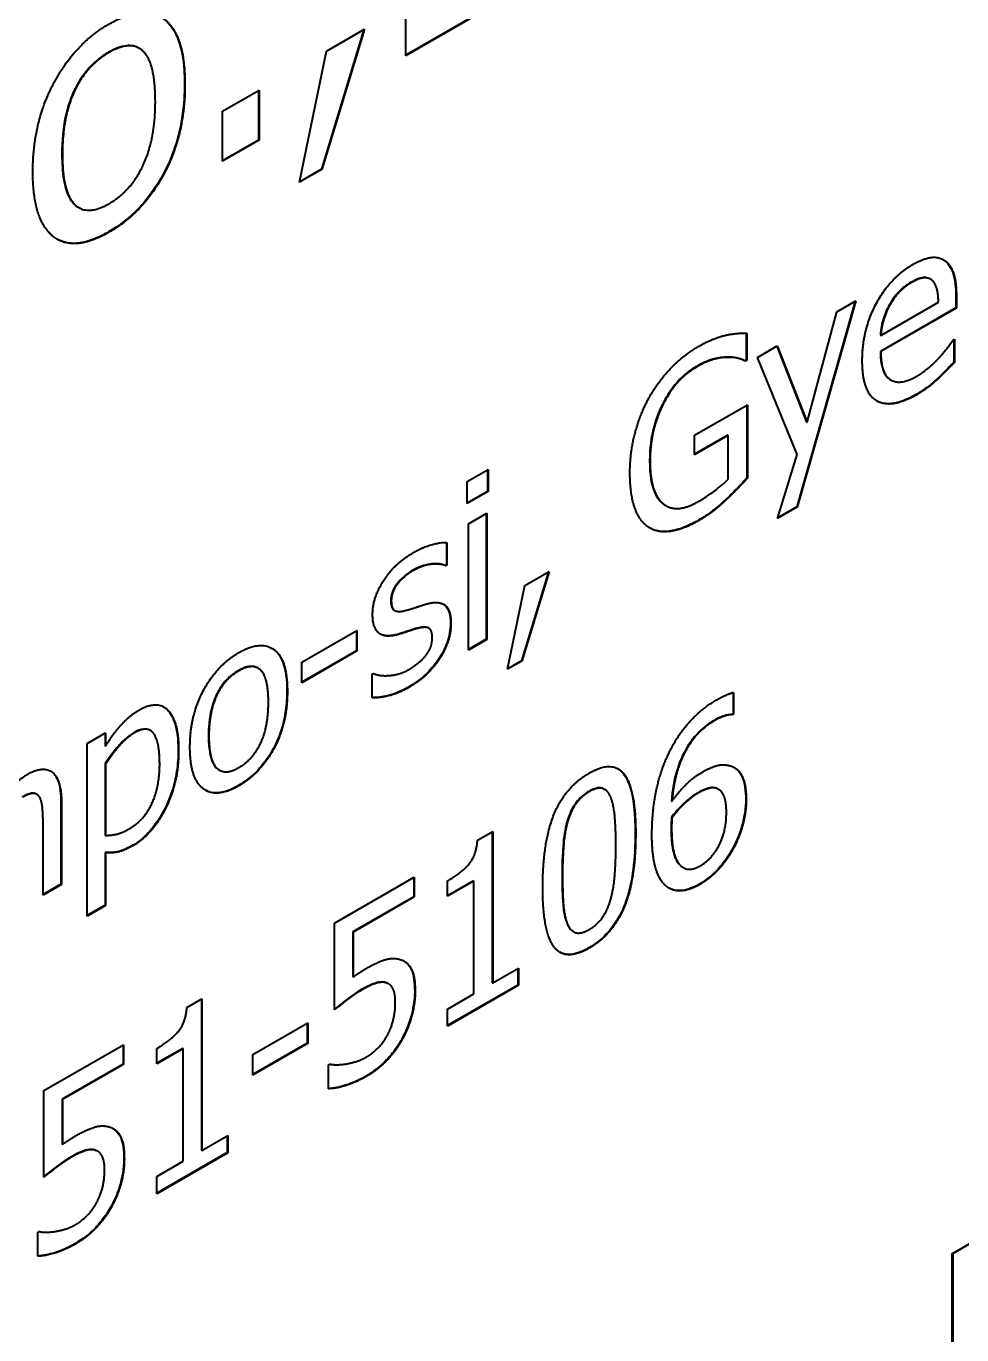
# Model space of a CAD drawing. Header units: inches. Extents: x 0 to 4752, y 0 to 3360.
# Drawn here: x 4304.67 to 4316.32, y 2302.89 to 2319.18 of the extents above; entities that cross this region are included whole.
import ezdxf

# ---------------------------------------------------------------- set-up
doc = ezdxf.new("R2010")
doc.units = ezdxf.units.IN
doc.header["$MEASUREMENT"] = 0
doc.layers.add('POWER SUPPLY CASE OUTLINE$0$가시적인 것(ISO)', color=3, linetype='Continuous', lineweight=40)
doc.layers.add('POWER SUPPLY CASE OUTLINE$0$가시적인 좁은 것(ISO)', color=3, linetype='Continuous', lineweight=35)

msp = doc.modelspace()

# ---------------------------------------------------------------- linework, layer by layer
at = {"layer": 'POWER SUPPLY CASE OUTLINE$0$가시적인 것(ISO)'}
for p, q in [((4309.403, 2318.813), (4309.403, 2322.083)), ((4311.036, 2319.76), (4309.403, 2318.82)), ((4311.042, 2319.757), (4309.403, 2318.813)), ((4308.879, 2319.137), (4308.35, 2317.4)), ((4308.887, 2319.142), (4308.355, 2317.396)), ((4308.413, 2318.868), (4308.887, 2319.142)), ((4306.078, 2318.907), (4306.083, 2318.904)), ((4308.078, 2317.237), (4308.413, 2318.868)), ((4307.12, 2318.124), (4307.574, 2318.385)), ((4307.568, 2318.382), (4307.568, 2317.763)), ((4307.574, 2318.385), (4307.574, 2317.76)), ((4307.12, 2317.499), (4307.12, 2318.124)), ((4307.568, 2317.763), (4307.12, 2317.505)), ((4307.574, 2317.76), (4307.12, 2317.499)), ((4307.568, 2317.763), (4307.574, 2317.76)), ((4308.355, 2317.396), (4308.078, 2317.237)), ((4308.35, 2317.4), (4308.08, 2317.244)), ((4308.35, 2317.4), (4308.355, 2317.396)), ((4305.326, 2316.923), (4305.331, 2316.92)), ((4315.929, 2316.034), (4315.934, 2316.03)), ((4316.251, 2315.818), (4316.251, 2315.674)), ((4316.257, 2315.815), (4316.257, 2315.67)), ((4314.998, 2315.758), (4314.269, 2313.196)), ((4315.005, 2315.762), (4314.275, 2313.193)), ((4314.398, 2314.249), (4314.768, 2315.625)), ((4314.768, 2315.625), (4315.005, 2315.762)), ((4316.251, 2315.674), (4315.311, 2315.132)), ((4315.316, 2315.331), (4316.034, 2315.744)), ((4316.257, 2315.67), (4315.316, 2315.129)), ((4315.422, 2315.712), (4315.428, 2315.709)), ((4316.251, 2315.674), (4316.257, 2315.67)), ((4313.641, 2315.36), (4313.641, 2315.027)), ((4313.647, 2315.36), (4313.647, 2315.024)), ((4315.311, 2315.334), (4315.316, 2315.331)), ((4313.781, 2315.057), (4314.027, 2315.199)), ((4314.023, 2315.197), (4314.392, 2314.252)), ((4314.027, 2315.199), (4314.398, 2314.249)), ((4316.219, 2315.275), (4316.232, 2315.283)), ((4316.226, 2315.28), (4316.226, 2314.998)), ((4316.232, 2315.283), (4316.232, 2314.995)), ((4313.392, 2315.06), (4313.398, 2315.057)), ((4313.641, 2315.027), (4313.621, 2315.015)), ((4313.621, 2315.015), (4313.626, 2315.012)), ((4313.647, 2315.024), (4313.626, 2315.012)), ((4313.641, 2315.027), (4313.647, 2315.024)), ((4314.273, 2313.846), (4313.781, 2315.057)), ((4315.311, 2315.132), (4315.316, 2315.129)), ((4316.226, 2314.998), (4316.232, 2314.995)), ((4316.205, 2303.902), (4335.156, 2314.815)), ((4335.162, 2314.811), (4316.211, 2303.899)), ((4315.437, 2314.778), (4315.443, 2314.774)), ((4312.997, 2314.088), (4313.654, 2314.467)), ((4313.649, 2314.464), (4313.649, 2313.556)), ((4313.654, 2314.467), (4313.654, 2313.553)), ((4314.392, 2314.252), (4314.398, 2314.249)), ((4313.411, 2314.089), (4312.997, 2313.851)), ((4312.997, 2313.844), (4312.997, 2314.088)), ((4313.417, 2314.086), (4312.997, 2313.844)), ((4313.411, 2314.089), (4313.417, 2314.086)), ((4313.417, 2313.545), (4313.417, 2314.086)), ((4314.03, 2313.052), (4314.273, 2313.846)), ((4310.166, 2313.511), (4310.426, 2313.661)), ((4310.166, 2313.237), (4310.166, 2313.511)), ((4310.42, 2313.658), (4310.42, 2313.389)), ((4310.426, 2313.661), (4310.426, 2313.386)), ((4313.649, 2313.556), (4313.654, 2313.553)), ((4310.42, 2313.389), (4310.166, 2313.243)), ((4310.426, 2313.386), (4310.166, 2313.237)), ((4310.42, 2313.389), (4310.426, 2313.386)), ((4312.603, 2313.237), (4312.608, 2313.234)), ((4312.637, 2313.213), (4312.643, 2313.21)), ((4314.275, 2313.193), (4314.03, 2313.052)), ((4314.269, 2313.196), (4314.032, 2313.059)), ((4314.269, 2313.196), (4314.275, 2313.193)), ((4310.181, 2312.984), (4310.41, 2313.116)), ((4310.404, 2313.112), (4310.404, 2311.548)), ((4310.41, 2313.116), (4310.41, 2311.545)), ((4310.181, 2311.413), (4310.181, 2312.984)), ((4309.908, 2312.754), (4309.908, 2312.474)), ((4309.914, 2312.754), (4309.914, 2312.471)), ((4309.908, 2312.474), (4309.896, 2312.467)), ((4309.896, 2312.467), (4309.902, 2312.464)), ((4309.914, 2312.471), (4309.902, 2312.464)), ((4309.908, 2312.474), (4309.914, 2312.471)), ((4311.179, 2312.388), (4310.841, 2311.279)), ((4311.187, 2312.393), (4310.847, 2311.276)), ((4310.883, 2312.218), (4311.187, 2312.393)), ((4310.669, 2311.174), (4310.883, 2312.218)), ((4309.258, 2311.91), (4309.263, 2311.906)), ((4308.106, 2311.262), (4308.791, 2311.656)), ((4308.786, 2311.653), (4308.786, 2311.405)), ((4308.791, 2311.656), (4308.791, 2311.402)), ((4309.279, 2311.604), (4309.284, 2311.601)), ((4309.683, 2311.69), (4309.688, 2311.686)), ((4308.786, 2311.405), (4308.106, 2311.014)), ((4308.791, 2311.402), (4308.106, 2311.007)), ((4308.786, 2311.405), (4308.791, 2311.402)), ((4310.404, 2311.548), (4310.181, 2311.42)), ((4310.41, 2311.545), (4310.181, 2311.413)), ((4310.404, 2311.548), (4310.41, 2311.545)), ((4308.106, 2311.007), (4308.106, 2311.262)), ((4310.847, 2311.276), (4310.669, 2311.174)), ((4310.841, 2311.279), (4310.671, 2311.181)), ((4310.841, 2311.279), (4310.847, 2311.276)), ((4307.558, 2311.191), (4307.563, 2311.188)), ((4308.982, 2311.115), (4308.994, 2311.122)), ((4308.982, 2310.818), (4308.982, 2311.115)), ((4313.477, 2310.884), (4313.477, 2310.619)), ((4313.483, 2310.885), (4313.483, 2310.616)), ((4313.477, 2310.619), (4313.467, 2310.613)), ((4313.467, 2310.613), (4313.472, 2310.61)), ((4313.483, 2310.616), (4313.472, 2310.61)), ((4313.477, 2310.619), (4313.483, 2310.616)), ((4306.215, 2310.416), (4306.221, 2310.413)), ((4305.435, 2310.251), (4305.664, 2310.383)), ((4305.435, 2308.102), (4305.435, 2310.251)), ((4305.658, 2310.38), (4305.658, 2310.222)), ((4305.664, 2310.383), (4305.664, 2310.218)), ((4305.658, 2310.222), (4305.664, 2310.218)), ((4305.658, 2310.001), (4305.664, 2309.998)), ((4305.658, 2310.001), (4305.658, 2309.109)), ((4305.664, 2309.998), (4305.664, 2309.106)), ((4307.076, 2309.921), (4307.082, 2309.918)), ((4304.803, 2309.62), (4304.809, 2309.617)), ((4311.872, 2309.682), (4311.878, 2309.679)), ((4313.264, 2309.694), (4313.27, 2309.691)), ((4313.289, 2309.683), (4313.294, 2309.68)), ((4305.108, 2309.518), (4305.108, 2308.499)), ((4305.114, 2309.515), (4305.114, 2308.496)), ((4312.71, 2309.534), (4312.716, 2309.531)), ((4312.71, 2309.333), (4312.716, 2309.329)), ((4304.885, 2308.364), (4304.885, 2309.259)), ((4305.658, 2309.109), (4305.664, 2309.106)), ((4310.295, 2309.046), (4310.483, 2309.155)), ((4310.477, 2309.151), (4310.477, 2307.272)), ((4310.483, 2309.155), (4310.483, 2307.269)), ((4305.658, 2308.895), (4305.664, 2308.892)), ((4305.658, 2308.895), (4305.658, 2308.237)), ((4305.664, 2308.892), (4305.664, 2308.234)), ((4312.851, 2308.709), (4312.856, 2308.706)), ((4305.108, 2308.499), (4304.885, 2308.37)), ((4305.114, 2308.496), (4304.885, 2308.364)), ((4305.108, 2308.499), (4305.114, 2308.496)), ((4308.514, 2308.014), (4309.507, 2308.586)), ((4309.502, 2308.583), (4309.502, 2308.343)), ((4309.507, 2308.586), (4309.507, 2308.34)), ((4310.244, 2308.54), (4309.921, 2308.354)), ((4309.921, 2308.348), (4309.921, 2308.539)), ((4310.25, 2308.537), (4309.921, 2308.348)), ((4310.244, 2308.54), (4310.25, 2308.537)), ((4310.25, 2307.134), (4310.25, 2308.537)), ((4309.502, 2308.343), (4308.742, 2307.906)), ((4309.507, 2308.34), (4308.747, 2307.902)), ((4309.502, 2308.343), (4309.507, 2308.34)), ((4305.658, 2308.237), (4305.435, 2308.109)), ((4305.664, 2308.234), (4305.435, 2308.102)), ((4305.658, 2308.237), (4305.664, 2308.234)), ((4308.514, 2306.935), (4308.514, 2308.014)), ((4308.742, 2307.906), (4308.747, 2307.902)), ((4308.742, 2307.906), (4308.742, 2307.348)), ((4308.747, 2307.902), (4308.747, 2307.344)), ((4311.485, 2307.91), (4311.49, 2307.907)), ((4308.742, 2307.348), (4308.747, 2307.344)), ((4310.483, 2307.269), (4310.804, 2307.454)), ((4310.798, 2307.45), (4310.798, 2307.243)), ((4310.804, 2307.454), (4310.804, 2307.24)), ((4309.163, 2307.27), (4309.168, 2307.266)), ((4309.181, 2307.261), (4309.187, 2307.258)), ((4310.798, 2307.243), (4309.921, 2306.738)), ((4310.804, 2307.24), (4309.921, 2306.731)), ((4310.477, 2307.272), (4310.483, 2307.269)), ((4310.798, 2307.243), (4310.804, 2307.24)), ((4306.675, 2306.962), (4306.862, 2307.07)), ((4306.857, 2307.066), (4306.857, 2305.187)), ((4306.862, 2307.07), (4306.862, 2305.184)), ((4309.921, 2306.945), (4310.25, 2307.134)), ((4309.921, 2306.731), (4309.921, 2306.945)), ((4307.495, 2306.377), (4308.18, 2306.772)), ((4308.174, 2306.768), (4308.174, 2306.52)), ((4308.18, 2306.772), (4308.18, 2306.517)), ((4304.894, 2305.929), (4305.887, 2306.501)), ((4305.887, 2306.501), (4305.887, 2306.255)), ((4308.174, 2306.52), (4307.495, 2306.129)), ((4308.18, 2306.517), (4307.495, 2306.123)), ((4308.174, 2306.52), (4308.18, 2306.517)), ((4305.881, 2306.498), (4305.881, 2306.258)), ((4306.624, 2306.455), (4306.301, 2306.269)), ((4306.301, 2306.263), (4306.301, 2306.454)), ((4306.629, 2306.452), (4306.301, 2306.263)), ((4306.624, 2306.455), (4306.629, 2306.452)), ((4306.629, 2305.049), (4306.629, 2306.452)), ((4307.495, 2306.123), (4307.495, 2306.377)), ((4305.881, 2306.258), (4305.121, 2305.821)), ((4305.887, 2306.255), (4305.127, 2305.818)), ((4305.881, 2306.258), (4305.887, 2306.255)), ((4308.439, 2306.25), (4308.457, 2306.26)), ((4308.439, 2305.953), (4308.439, 2306.25)), ((4304.894, 2304.851), (4304.894, 2305.929)), ((4305.121, 2305.821), (4305.121, 2305.263)), ((4305.121, 2305.821), (4305.127, 2305.818)), ((4305.127, 2305.818), (4305.127, 2305.26)), ((4306.862, 2305.184), (4307.184, 2305.369)), ((4307.178, 2305.365), (4307.178, 2305.158)), ((4307.184, 2305.369), (4307.184, 2305.155)), ((4305.121, 2305.263), (4305.127, 2305.26)), ((4305.542, 2305.185), (4305.548, 2305.182)), ((4305.561, 2305.176), (4305.567, 2305.173)), ((4307.178, 2305.158), (4306.301, 2304.653)), ((4307.184, 2305.155), (4306.301, 2304.646)), ((4306.301, 2304.86), (4306.629, 2305.049)), ((4306.857, 2305.187), (4306.862, 2305.184)), ((4307.178, 2305.158), (4307.184, 2305.155)), ((4306.301, 2304.646), (4306.301, 2304.86)), ((4304.819, 2304.165), (4304.837, 2304.175)), ((4304.819, 2303.868), (4304.819, 2304.165)), ((4316.205, 2300.435), (4316.205, 2303.902)), ((4316.205, 2303.902), (4316.211, 2303.899)), ((4316.211, 2303.899), (4316.211, 2300.432))]:
    msp.add_line(p, q, dxfattribs=at)
for points, degree in [([(4304.757, 2317.365), (4304.757, 2317.979), (4305.279, 2318.962), (4305.706, 2319.207)], 2), ([(4305.706, 2319.207), (4306.137, 2319.455), (4306.652, 2319.074), (4306.652, 2318.456)], 2), ([(4306.283, 2318.244), (4306.283, 2318.721), (4305.983, 2319.012), (4305.706, 2318.852)], 2), ([(4305.706, 2318.852), (4305.428, 2318.692), (4305.126, 2318.054), (4305.126, 2317.577)], 2), ([(4306.652, 2318.456), (4306.652, 2317.836), (4306.137, 2316.863), (4305.706, 2316.615)], 2), ([(4305.706, 2316.97), (4305.981, 2317.129), (4306.283, 2317.772), (4306.283, 2318.244)], 2), ([(4305.126, 2317.577), (4305.126, 2317.113), (4305.428, 2316.811), (4305.706, 2316.97)], 2), ([(4305.706, 2316.615), (4305.263, 2316.36), (4304.757, 2316.766), (4304.757, 2317.365)], 2), ([(4315.712, 2316.213), (4315.839, 2316.286), (4316.034, 2316.314), (4316.106, 2316.265)], 2), ([(4316.089, 2316.275), (4316.093, 2316.273), (4316.096, 2316.271), (4316.1, 2316.268)], 3), ([(4315.085, 2315.014), (4315.085, 2315.397), (4315.432, 2316.052), (4315.712, 2316.213)], 2), ([(4316.106, 2316.265), (4316.179, 2316.218), (4316.257, 2316.003), (4316.257, 2315.815)], 2), ([(4315.699, 2315.989), (4315.608, 2315.936), (4315.481, 2315.8), (4315.428, 2315.709)], 2), ([(4315.956, 2316.014), (4315.916, 2316.051), (4315.792, 2316.042), (4315.699, 2315.989)], 2), ([(4316.034, 2315.744), (4316.031, 2315.849), (4315.993, 2315.983), (4315.956, 2316.014)], 2), ([(4315.428, 2315.709), (4315.377, 2315.616), (4315.324, 2315.435), (4315.316, 2315.331)], 2), ([(4313.054, 2315.198), (4313.147, 2315.252), (4313.314, 2315.317), (4313.39, 2315.334)], 2), ([(4313.39, 2315.334), (4313.452, 2315.349), (4313.602, 2315.361), (4313.647, 2315.36)], 2), ([(4312.429, 2314.552), (4312.539, 2314.753), (4312.862, 2315.088), (4313.054, 2315.198)], 2), ([(4316.044, 2315.054), (4316.106, 2315.124), (4316.191, 2315.232), (4316.219, 2315.275)], 2), ([(4313.398, 2315.057), (4313.324, 2315.057), (4313.135, 2315.004), (4313.027, 2314.941)], 2), ([(4313.626, 2315.012), (4313.581, 2315.032), (4313.486, 2315.06), (4313.398, 2315.057)], 2), ([(4315.768, 2314.595), (4315.443, 2314.408), (4315.085, 2314.624), (4315.085, 2315.014)], 2), ([(4315.316, 2315.129), (4315.316, 2314.856), (4315.554, 2314.703), (4315.765, 2314.824)], 2), ([(4315.765, 2314.824), (4315.84, 2314.867), (4315.985, 2314.99), (4316.044, 2315.054)], 2), ([(4316.232, 2314.995), (4316.192, 2314.953), (4316.072, 2314.83), (4316.025, 2314.787)], 2), ([(4313.027, 2314.941), (4312.765, 2314.791), (4312.443, 2314.151), (4312.443, 2313.773)], 2), ([(4316.025, 2314.787), (4315.959, 2314.727), (4315.85, 2314.643), (4315.768, 2314.595)], 2), ([(4312.192, 2313.62), (4312.192, 2313.872), (4312.315, 2314.344), (4312.429, 2314.552)], 2), ([(4312.443, 2313.773), (4312.443, 2313.562), (4312.528, 2313.296), (4312.608, 2313.234)], 2), ([(4312.428, 2312.94), (4312.314, 2313.013), (4312.192, 2313.353), (4312.192, 2313.62)], 2), ([(4313.044, 2313.262), (4313.145, 2313.321), (4313.348, 2313.471), (4313.417, 2313.545)], 2), ([(4313.654, 2313.553), (4313.609, 2313.503), (4313.453, 2313.34), (4313.387, 2313.28)], 2), ([(4312.603, 2313.237), (4312.614, 2313.228), (4312.625, 2313.22), (4312.637, 2313.213)], 3), ([(4312.608, 2313.234), (4312.686, 2313.17), (4312.906, 2313.183), (4313.044, 2313.262)], 2), ([(4313.387, 2313.28), (4313.298, 2313.198), (4313.154, 2313.085), (4313.053, 2313.027)], 2), ([(4313.053, 2313.027), (4312.861, 2312.916), (4312.542, 2312.868), (4312.428, 2312.94)], 2), ([(4309.494, 2312.626), (4309.607, 2312.691), (4309.836, 2312.758), (4309.914, 2312.754)], 2), ([(4308.988, 2311.854), (4308.988, 2312.068), (4309.265, 2312.494), (4309.494, 2312.626)], 2), ([(4309.49, 2312.401), (4309.377, 2312.336), (4309.221, 2312.136), (4309.221, 2312.026)], 2), ([(4309.902, 2312.464), (4309.814, 2312.494), (4309.6, 2312.464), (4309.49, 2312.401)], 2), ([(4309.221, 2312.026), (4309.221, 2311.926), (4309.314, 2311.882), (4309.416, 2311.911)], 2), ([(4309.416, 2311.911), (4309.466, 2311.925), (4309.592, 2311.967), (4309.661, 2311.988)], 2), ([(4309.661, 2311.988), (4309.811, 2312.03), (4309.964, 2311.916), (4309.964, 2311.741)], 2), ([(4309.284, 2311.601), (4309.129, 2311.564), (4308.988, 2311.7), (4308.988, 2311.854)], 2), ([(4309.964, 2311.741), (4309.964, 2311.639), (4309.895, 2311.42), (4309.827, 2311.315)], 2), ([(4309.529, 2311.678), (4309.485, 2311.664), (4309.345, 2311.617), (4309.284, 2311.601)], 2), ([(4309.73, 2311.571), (4309.73, 2311.664), (4309.642, 2311.71), (4309.529, 2311.678)], 2), ([(4309.65, 2311.345), (4309.692, 2311.402), (4309.73, 2311.497), (4309.73, 2311.571)], 2), ([(4307.322, 2311.382), (4307.597, 2311.54), (4307.927, 2311.296), (4307.927, 2310.901)], 2), ([(4306.714, 2310.202), (4306.714, 2310.596), (4307.049, 2311.224), (4307.322, 2311.382)], 2), ([(4309.827, 2311.315), (4309.755, 2311.204), (4309.572, 2311.025), (4309.433, 2310.945)], 2), ([(4309.441, 2311.172), (4309.496, 2311.204), (4309.62, 2311.304), (4309.65, 2311.345)], 2), ([(4307.322, 2311.154), (4307.144, 2311.052), (4306.95, 2310.644), (4306.95, 2310.338)], 2), ([(4307.691, 2310.765), (4307.691, 2311.07), (4307.499, 2311.256), (4307.322, 2311.154)], 2), ([(4308.994, 2311.122), (4309.023, 2311.111), (4309.102, 2311.093), (4309.168, 2311.095)], 2), ([(4309.168, 2311.095), (4309.226, 2311.096), (4309.367, 2311.129), (4309.441, 2311.172)], 2), ([(4307.927, 2310.901), (4307.927, 2310.504), (4307.597, 2309.882), (4307.322, 2309.723)], 2), ([(4309.433, 2310.945), (4309.296, 2310.867), (4309.06, 2310.815), (4308.982, 2310.818)], 2), ([(4307.322, 2309.95), (4307.498, 2310.051), (4307.691, 2310.463), (4307.691, 2310.765)], 2), ([(4312.664, 2310.105), (4312.762, 2310.321), (4313.073, 2310.679), (4313.277, 2310.796)], 2), ([(4313.277, 2310.796), (4313.338, 2310.831), (4313.443, 2310.878), (4313.483, 2310.885)], 2), ([(4305.664, 2310.218), (4305.749, 2310.357), (4305.957, 2310.596), (4306.079, 2310.666)], 2), ([(4306.079, 2310.666), (4306.312, 2310.8), (4306.573, 2310.523), (4306.573, 2310.164)], 2), ([(4313.472, 2310.61), (4313.439, 2310.611), (4313.315, 2310.575), (4313.245, 2310.535)], 2), ([(4306.337, 2309.997), (4306.337, 2310.267), (4306.189, 2310.478), (4306.023, 2310.383)], 2), ([(4313.245, 2310.535), (4313.019, 2310.405), (4312.742, 2309.892), (4312.716, 2309.531)], 2), ([(4306.023, 2310.383), (4305.927, 2310.327), (4305.745, 2310.122), (4305.664, 2309.998)], 2), ([(4306.95, 2310.338), (4306.95, 2310.042), (4307.144, 2309.848), (4307.322, 2309.95)], 2), ([(4306.573, 2310.164), (4306.573, 2309.77), (4306.249, 2309.119), (4306.001, 2308.976)], 2), ([(4307.322, 2309.723), (4307.038, 2309.56), (4306.714, 2309.819), (4306.714, 2310.202)], 2), ([(4312.466, 2309.116), (4312.466, 2309.389), (4312.563, 2309.884), (4312.664, 2310.105)], 2), ([(4304.688, 2309.865), (4304.888, 2309.98), (4305.114, 2309.805), (4305.114, 2309.515)], 2), ([(4305.963, 2309.192), (4306.141, 2309.294), (4306.337, 2309.709), (4306.337, 2309.997)], 2), ([(4311.686, 2309.883), (4311.984, 2310.054), (4312.264, 2309.673), (4312.264, 2309.127)], 2), ([(4313.093, 2309.894), (4313.198, 2309.955), (4313.357, 2309.997), (4313.443, 2309.972)], 2), ([(4313.443, 2309.972), (4313.543, 2309.943), (4313.64, 2309.731), (4313.64, 2309.551)], 2), ([(4304.276, 2309.409), (4304.379, 2309.575), (4304.577, 2309.801), (4304.688, 2309.865)], 2), ([(4311.106, 2308.459), (4311.106, 2309.025), (4311.389, 2309.712), (4311.686, 2309.883)], 2), ([(4312.716, 2309.531), (4312.802, 2309.651), (4312.984, 2309.832), (4313.093, 2309.894)], 2), ([(4304.841, 2309.585), (4304.813, 2309.628), (4304.713, 2309.629), (4304.628, 2309.58)], 2), ([(4311.686, 2309.65), (4311.585, 2309.592), (4311.454, 2309.407), (4311.416, 2309.275)], 2), ([(4311.951, 2309.586), (4311.915, 2309.672), (4311.787, 2309.709), (4311.686, 2309.65)], 2), ([(4313.038, 2309.631), (4312.953, 2309.582), (4312.793, 2309.43), (4312.716, 2309.329)], 2), ([(4313.27, 2309.691), (4313.222, 2309.707), (4313.101, 2309.667), (4313.038, 2309.631)], 2), ([(4313.289, 2309.683), (4313.281, 2309.687), (4313.273, 2309.691), (4313.264, 2309.694)], 3), ([(4313.393, 2309.397), (4313.393, 2309.526), (4313.335, 2309.667), (4313.27, 2309.691)], 2), ([(4304.885, 2309.259), (4304.885, 2309.368), (4304.867, 2309.544), (4304.841, 2309.585)], 2), ([(4312.017, 2308.985), (4312.017, 2309.2), (4311.988, 2309.501), (4311.951, 2309.586)], 2), ([(4313.64, 2309.551), (4313.64, 2309.39), (4313.547, 2309.064), (4313.47, 2308.927)], 2), ([(4311.416, 2309.275), (4311.379, 2309.147), (4311.353, 2308.806), (4311.353, 2308.601)], 2), ([(4312.716, 2309.329), (4312.714, 2309.298), (4312.711, 2309.239), (4312.711, 2309.195)], 2), ([(4313.066, 2308.727), (4313.213, 2308.812), (4313.393, 2309.157), (4313.393, 2309.397)], 2), ([(4305.664, 2309.106), (4305.753, 2309.108), (4305.881, 2309.144), (4305.963, 2309.192)], 2), ([(4312.264, 2309.127), (4312.264, 2308.564), (4311.981, 2307.873), (4311.686, 2307.703)], 2), ([(4312.666, 2308.458), (4312.572, 2308.517), (4312.466, 2308.838), (4312.466, 2309.116)], 2), ([(4312.711, 2309.195), (4312.711, 2308.977), (4312.784, 2308.753), (4312.84, 2308.716)], 2), ([(4306.001, 2308.976), (4305.9, 2308.918), (4305.745, 2308.883), (4305.664, 2308.892)], 2), ([(4309.921, 2308.539), (4310.107, 2308.647), (4310.283, 2308.87), (4310.295, 2309.046)], 2), ([(4311.953, 2308.31), (4311.988, 2308.434), (4312.017, 2308.77), (4312.017, 2308.985)], 2), ([(4313.47, 2308.927), (4313.389, 2308.784), (4313.186, 2308.568), (4313.065, 2308.497)], 2), ([(4312.835, 2308.719), (4312.84, 2308.715), (4312.845, 2308.712), (4312.851, 2308.709)], 3), ([(4312.84, 2308.716), (4312.892, 2308.679), (4313.003, 2308.691), (4313.066, 2308.727)], 2), ([(4311.686, 2307.703), (4311.386, 2307.531), (4311.106, 2307.907), (4311.106, 2308.459)], 2), ([(4311.353, 2308.601), (4311.353, 2308.38), (4311.376, 2308.098), (4311.414, 2308.005)], 2), ([(4313.065, 2308.497), (4312.943, 2308.427), (4312.742, 2308.407), (4312.666, 2308.458)], 2), ([(4311.686, 2307.936), (4311.785, 2307.993), (4311.916, 2308.179), (4311.953, 2308.31)], 2), ([(4311.414, 2308.005), (4311.45, 2307.917), (4311.58, 2307.875), (4311.686, 2307.936)], 2), ([(4308.912, 2307.451), (4309.051, 2307.531), (4309.243, 2307.589), (4309.331, 2307.562)], 2), ([(4309.331, 2307.562), (4309.421, 2307.535), (4309.518, 2307.354), (4309.518, 2307.164)], 2), ([(4308.747, 2307.344), (4308.791, 2307.377), (4308.877, 2307.431), (4308.912, 2307.451)], 2), ([(4308.872, 2307.192), (4308.772, 2307.135), (4308.574, 2306.985), (4308.514, 2306.935)], 2), ([(4309.168, 2307.266), (4309.117, 2307.289), (4308.965, 2307.246), (4308.872, 2307.192)], 2), ([(4309.181, 2307.261), (4309.176, 2307.264), (4309.169, 2307.267), (4309.163, 2307.27)], 3), ([(4309.271, 2307.024), (4309.271, 2307.136), (4309.218, 2307.248), (4309.168, 2307.266)], 2), ([(4309.518, 2307.164), (4309.518, 2307.013), (4309.434, 2306.707), (4309.358, 2306.568)], 2), ([(4309.179, 2306.629), (4309.224, 2306.718), (4309.271, 2306.912), (4309.271, 2307.024)], 2), ([(4306.301, 2306.454), (4306.487, 2306.562), (4306.663, 2306.785), (4306.675, 2306.962)], 2), ([(4309.358, 2306.568), (4309.281, 2306.429), (4309.054, 2306.188), (4308.913, 2306.107)], 2), ([(4308.918, 2306.352), (4308.991, 2306.394), (4309.129, 2306.535), (4309.179, 2306.629)], 2), ([(4308.652, 2306.26), (4308.724, 2306.273), (4308.843, 2306.309), (4308.918, 2306.352)], 2), ([(4308.457, 2306.26), (4308.485, 2306.252), (4308.589, 2306.251), (4308.652, 2306.26)], 2), ([(4308.913, 2306.107), (4308.784, 2306.033), (4308.532, 2305.953), (4308.439, 2305.953)], 2), ([(4305.127, 2305.26), (4305.171, 2305.292), (4305.256, 2305.346), (4305.291, 2305.366)], 2), ([(4305.291, 2305.366), (4305.431, 2305.446), (4305.623, 2305.504), (4305.711, 2305.477)], 2), ([(4305.711, 2305.477), (4305.8, 2305.451), (4305.897, 2305.269), (4305.897, 2305.079)], 2), ([(4305.252, 2305.108), (4305.152, 2305.05), (4304.954, 2304.9), (4304.894, 2304.851)], 2), ([(4305.548, 2305.182), (4305.497, 2305.205), (4305.344, 2305.161), (4305.252, 2305.108)], 2), ([(4305.561, 2305.176), (4305.555, 2305.179), (4305.549, 2305.182), (4305.542, 2305.185)], 3), ([(4305.651, 2304.939), (4305.651, 2305.051), (4305.598, 2305.163), (4305.548, 2305.182)], 2), ([(4305.897, 2305.079), (4305.897, 2304.928), (4305.814, 2304.622), (4305.737, 2304.483)], 2), ([(4305.558, 2304.545), (4305.604, 2304.634), (4305.651, 2304.827), (4305.651, 2304.939)], 2), ([(4305.297, 2304.267), (4305.371, 2304.309), (4305.508, 2304.45), (4305.558, 2304.545)], 2), ([(4305.737, 2304.483), (4305.661, 2304.344), (4305.434, 2304.103), (4305.293, 2304.022)], 2), ([(4305.032, 2304.175), (4305.104, 2304.188), (4305.222, 2304.224), (4305.297, 2304.267)], 2), ([(4304.837, 2304.175), (4304.865, 2304.167), (4304.969, 2304.166), (4305.032, 2304.175)], 2), ([(4305.293, 2304.022), (4305.164, 2303.948), (4304.911, 2303.869), (4304.819, 2303.868)], 2)]:
    msp.add_open_spline(points, degree=degree, dxfattribs=at)
for points, knots in [([(4306.35, 2319.293), (4306.355, 2319.29), (4306.36, 2319.287), (4306.433, 2319.241), (4306.505, 2319.167), (4306.624, 2318.874), (4306.647, 2318.67), (4306.647, 2318.46)], [-0.1832824, -0.1832824, -0.1832824, -0.1832824, -0.1775353, -0.1775353, -0.0964991, -0.0964991, 0, 0, 0, 0]), ([(4306.078, 2318.907), (4306.078, 2318.907), (4306.077, 2318.907), (4306.033, 2318.933), (4305.981, 2318.943), (4305.852, 2318.929), (4305.776, 2318.899), (4305.7, 2318.855)], [-0.07395554, -0.07395554, -0.07395554, -0.07395554, -0.0738939, -0.0738939, -0.04039998, -0.04039998, 0, 0, 0, 0]), ([(4305.7, 2318.855), (4305.654, 2318.828), (4305.607, 2318.797), (4305.52, 2318.724), (4305.479, 2318.685), (4305.383, 2318.573), (4305.334, 2318.499), (4305.252, 2318.341), (4305.21, 2318.24), (4305.133, 2317.926), (4305.12, 2317.742), (4305.12, 2317.58)], [-0.2685317, -0.2685317, -0.2685317, -0.2685317, -0.2266379, -0.2266379, -0.1879529, -0.1879529, -0.1298204, -0.1298204, -0.0742196, -0.0742196, 0, 0, 0, 0]), ([(4306.647, 2318.46), (4306.647, 2318.339), (4306.639, 2318.212), (4306.605, 2317.969), (4306.581, 2317.852), (4306.509, 2317.613), (4306.449, 2317.453), (4306.268, 2317.142), (4306.179, 2317.022), (4305.958, 2316.79), (4305.83, 2316.693), (4305.7, 2316.618)], [-0.36626, -0.36626, -0.36626, -0.36626, -0.2797829, -0.2797829, -0.2035685, -0.2035685, -0.126802, -0.126802, -0.0686913, -0.0686913, 0, 0, 0, 0]), ([(4305.12, 2317.58), (4305.12, 2317.473), (4305.126, 2317.367), (4305.156, 2317.191), (4305.177, 2317.115), (4305.248, 2316.978), (4305.292, 2316.943), (4305.326, 2316.923)], [-0.14399968, -0.14399968, -0.14399968, -0.14399968, -0.11907809, -0.11907809, -0.09835858, -0.09835858, -0.07344065, -0.07344065, -0.07344065, -0.07344065]), ([(4305.7, 2316.618), (4305.63, 2316.578), (4305.559, 2316.544), (4305.426, 2316.497), (4305.363, 2316.482), (4305.212, 2316.471), (4305.131, 2316.489), (4305.06, 2316.529)], [-0.3884246, -0.3884246, -0.3884246, -0.3884246, -0.3285065, -0.3285065, -0.2729922, -0.2729922, -0.1878562, -0.1878562, -0.1878562, -0.1878562]), ([(4316.1, 2316.268), (4316.125, 2316.252), (4316.146, 2316.231), (4316.189, 2316.172), (4316.204, 2316.136), (4316.242, 2316.031), (4316.251, 2315.923), (4316.251, 2315.818)], [-0.07136618, -0.07136618, -0.07136618, -0.07136618, -0.06137958, -0.06137958, -0.04815718, -0.04815718, 0, 0, 0, 0]), ([(4315.694, 2315.992), (4315.666, 2315.976), (4315.637, 2315.957), (4315.585, 2315.917), (4315.561, 2315.896), (4315.515, 2315.846), (4315.471, 2315.796), (4315.422, 2315.712)], [-0.1085706, -0.1085706, -0.1085706, -0.1085706, -0.0699938, -0.0699938, -0.0362796, -0.0362796, 0, 0, 0, 0]), ([(4315.929, 2316.034), (4315.921, 2316.038), (4315.912, 2316.042), (4315.881, 2316.051), (4315.859, 2316.051), (4315.797, 2316.045), (4315.744, 2316.021), (4315.694, 2315.992)], [-0.03884776, -0.03884776, -0.03884776, -0.03884776, -0.03533026, -0.03533026, -0.02665885, -0.02665885, 0, 0, 0, 0]), ([(4315.422, 2315.712), (4315.389, 2315.652), (4315.363, 2315.591), (4315.331, 2315.482), (4315.317, 2315.418), (4315.311, 2315.334)], [-0.08562905, -0.08562905, -0.08562905, -0.08562905, -0.03697188, -0.03697188, 0, 0, 0, 0]), ([(4313.392, 2315.06), (4313.328, 2315.06), (4313.262, 2315.045), (4313.158, 2315.015), (4313.089, 2314.984), (4313.021, 2314.945)], [-0.05733148, -0.05733148, -0.05733148, -0.05733148, -0.03632461, -0.03632461, 0, 0, 0, 0]), ([(4313.621, 2315.015), (4313.591, 2315.028), (4313.56, 2315.04), (4313.491, 2315.06), (4313.441, 2315.062), (4313.392, 2315.06)], [-0.05329076, -0.05329076, -0.05329076, -0.05329076, -0.02854251, -0.02854251, 0, 0, 0, 0]), ([(4315.311, 2315.132), (4315.311, 2315.081), (4315.314, 2315.031), (4315.329, 2314.944), (4315.339, 2314.906), (4315.379, 2314.822), (4315.409, 2314.794), (4315.437, 2314.778)], [-0.11187212, -0.11187212, -0.11187212, -0.11187212, -0.09678136, -0.09678136, -0.08345944, -0.08345944, -0.06264781, -0.06264781, -0.06264781, -0.06264781]), ([(4316.226, 2314.998), (4316.187, 2314.957), (4316.143, 2314.912), (4316.092, 2314.859), (4316.055, 2314.822), (4316.019, 2314.791)], [-0.02928255, -0.02928255, -0.02928255, -0.02928255, -0.0195572, -0.0195572, 0, 0, 0, 0]), ([(4313.021, 2314.945), (4312.982, 2314.922), (4312.942, 2314.896), (4312.867, 2314.836), (4312.832, 2314.803), (4312.735, 2314.698), (4312.679, 2314.621), (4312.586, 2314.456), (4312.535, 2314.348), (4312.453, 2314.06), (4312.437, 2313.912), (4312.437, 2313.776)], [-0.2441297, -0.2441297, -0.2441297, -0.2441297, -0.2102118, -0.2102118, -0.1781248, -0.1781248, -0.1186624, -0.1186624, -0.0626206, -0.0626206, 0, 0, 0, 0]), ([(4316.019, 2314.791), (4315.98, 2314.754), (4315.94, 2314.72), (4315.856, 2314.655), (4315.806, 2314.624), (4315.763, 2314.599)], [-0.04471801, -0.04471801, -0.04471801, -0.04471801, -0.02298794, -0.02298794, 0, 0, 0, 0]), ([(4315.763, 2314.599), (4315.703, 2314.564), (4315.642, 2314.535), (4315.53, 2314.495), (4315.479, 2314.483), (4315.354, 2314.476), (4315.302, 2314.494), (4315.266, 2314.515)], [-0.16174769, -0.16174769, -0.16174769, -0.16174769, -0.14344515, -0.14344515, -0.12699902, -0.12699902, -0.10177593, -0.10177593, -0.10177593, -0.10177593]), ([(4312.437, 2313.776), (4312.437, 2313.583), (4312.464, 2313.469), (4312.519, 2313.329), (4312.554, 2313.274), (4312.603, 2313.237)], [-0.08410972, -0.08410972, -0.08410972, -0.08410972, -0.03932956, -0.03932956, 0, 0, 0, 0]), ([(4313.649, 2313.556), (4313.602, 2313.505), (4313.537, 2313.437), (4313.479, 2313.376), (4313.43, 2313.327), (4313.382, 2313.284)], [-0.03337016, -0.03337016, -0.03337016, -0.03337016, -0.02664967, -0.02664967, 0, 0, 0, 0]), ([(4313.382, 2313.284), (4313.329, 2313.235), (4313.275, 2313.188), (4313.165, 2313.101), (4313.103, 2313.062), (4313.047, 2313.03)], [-0.05902313, -0.05902313, -0.05902313, -0.05902313, -0.02974188, -0.02974188, 0, 0, 0, 0]), ([(4313.047, 2313.03), (4312.978, 2312.99), (4312.909, 2312.957), (4312.777, 2312.91), (4312.714, 2312.895), (4312.573, 2312.885), (4312.499, 2312.899), (4312.436, 2312.935)], [-0.1217861, -0.1217861, -0.1217861, -0.1217861, -0.0851199, -0.0851199, -0.0509926, -0.0509926, -0.0034065, -0.0034065, -0.0034065, -0.0034065]), ([(4309.484, 2312.404), (4309.453, 2312.387), (4309.422, 2312.365), (4309.364, 2312.318), (4309.338, 2312.292), (4309.283, 2312.229), (4309.267, 2312.203), (4309.246, 2312.166), (4309.236, 2312.141), (4309.219, 2312.085), (4309.216, 2312.056), (4309.216, 2312.029)], [-0.03809161, -0.03809161, -0.03809161, -0.03809161, -0.03300874, -0.03300874, -0.02841118, -0.02841118, -0.02292935, -0.02292935, -0.0124796, -0.0124796, 0, 0, 0, 0]), ([(4309.896, 2312.467), (4309.822, 2312.493), (4309.752, 2312.49), (4309.631, 2312.473), (4309.559, 2312.447), (4309.484, 2312.404)], [-0.06842509, -0.06842509, -0.06842509, -0.06842509, -0.03965883, -0.03965883, 0, 0, 0, 0]), ([(4309.216, 2312.029), (4309.216, 2312.008), (4309.217, 2311.986), (4309.226, 2311.95), (4309.232, 2311.935), (4309.246, 2311.919), (4309.251, 2311.914), (4309.258, 2311.91)], [-0.08964712, -0.08964712, -0.08964712, -0.08964712, -0.06640988, -0.06640988, -0.04463576, -0.04463576, -0.03550573, -0.03550573, -0.03550573, -0.03550573]), ([(4309.87, 2311.984), (4309.87, 2311.984), (4309.87, 2311.984), (4309.891, 2311.971), (4309.915, 2311.949), (4309.951, 2311.863), (4309.958, 2311.805), (4309.958, 2311.744)], [-0.05350551, -0.05350551, -0.05350551, -0.05350551, -0.05306638, -0.05306638, -0.02777285, -0.02777285, 0, 0, 0, 0]), ([(4309.958, 2311.744), (4309.958, 2311.707), (4309.954, 2311.668), (4309.939, 2311.582), (4309.927, 2311.541), (4309.892, 2311.441), (4309.86, 2311.378), (4309.821, 2311.318)], [-0.05351654, -0.05351654, -0.05351654, -0.05351654, -0.0409973, -0.0409973, -0.02689996, -0.02689996, 0, 0, 0, 0]), ([(4309.279, 2311.604), (4309.24, 2311.595), (4309.201, 2311.59), (4309.135, 2311.593), (4309.108, 2311.6), (4309.083, 2311.613)], [-0.08866957, -0.08866957, -0.08866957, -0.08866957, -0.06798356, -0.06798356, -0.05093879, -0.05093879, -0.05093879, -0.05093879]), ([(4309.524, 2311.681), (4309.477, 2311.667), (4309.421, 2311.648), (4309.366, 2311.629), (4309.322, 2311.616), (4309.279, 2311.604)], [-0.03004787, -0.03004787, -0.03004787, -0.03004787, -0.02357112, -0.02357112, 0, 0, 0, 0]), ([(4309.683, 2311.69), (4309.676, 2311.694), (4309.667, 2311.697), (4309.622, 2311.704), (4309.575, 2311.696), (4309.524, 2311.681)], [-0.0370105, -0.0370105, -0.0370105, -0.0370105, -0.02809906, -0.02809906, 0, 0, 0, 0]), ([(4307.733, 2311.437), (4307.736, 2311.436), (4307.739, 2311.434), (4307.785, 2311.404), (4307.831, 2311.357), (4307.907, 2311.17), (4307.922, 2311.039), (4307.922, 2310.904)], [-0.116905, -0.116905, -0.116905, -0.116905, -0.1136226, -0.1136226, -0.0617594, -0.0617594, 0, 0, 0, 0]), ([(4309.821, 2311.318), (4309.754, 2311.214), (4309.69, 2311.149), (4309.59, 2311.051), (4309.508, 2310.995), (4309.427, 2310.948)], [-0.06336077, -0.06336077, -0.06336077, -0.06336077, -0.04312074, -0.04312074, 0, 0, 0, 0]), ([(4307.316, 2311.157), (4307.286, 2311.14), (4307.256, 2311.12), (4307.2, 2311.074), (4307.175, 2311.049), (4307.113, 2310.977), (4307.082, 2310.93), (4307.029, 2310.828), (4307.002, 2310.764), (4306.953, 2310.563), (4306.945, 2310.445), (4306.945, 2310.342)], [-0.1718603, -0.1718603, -0.1718603, -0.1718603, -0.1450483, -0.1450483, -0.1202898, -0.1202898, -0.083085, -0.083085, -0.0475005, -0.0475005, 0, 0, 0, 0]), ([(4307.558, 2311.191), (4307.558, 2311.191), (4307.558, 2311.191), (4307.529, 2311.207), (4307.496, 2311.214), (4307.413, 2311.205), (4307.365, 2311.186), (4307.316, 2311.157)], [-0.04733155, -0.04733155, -0.04733155, -0.04733155, -0.04729209, -0.04729209, -0.02585599, -0.02585599, 0, 0, 0, 0]), ([(4307.922, 2310.904), (4307.922, 2310.827), (4307.917, 2310.746), (4307.895, 2310.59), (4307.88, 2310.515), (4307.833, 2310.363), (4307.795, 2310.26), (4307.68, 2310.061), (4307.622, 2309.984), (4307.481, 2309.836), (4307.399, 2309.774), (4307.316, 2309.726)], [-0.2344064, -0.2344064, -0.2344064, -0.2344064, -0.1790611, -0.1790611, -0.1302839, -0.1302839, -0.0811533, -0.0811533, -0.0439624, -0.0439624, 0, 0, 0, 0]), ([(4309.427, 2310.948), (4309.294, 2310.872), (4309.206, 2310.852), (4309.11, 2310.831), (4309.041, 2310.82), (4308.982, 2310.821)], [-0.05487967, -0.05487967, -0.05487967, -0.05487967, -0.03610513, -0.03610513, -0.00112488, -0.00112488, -0.00112488, -0.00112488]), ([(4306.387, 2310.706), (4306.39, 2310.704), (4306.394, 2310.702), (4306.439, 2310.671), (4306.48, 2310.622), (4306.553, 2310.44), (4306.568, 2310.305), (4306.568, 2310.167)], [-0.1140246, -0.1140246, -0.1140246, -0.1140246, -0.1101388, -0.1101388, -0.0632762, -0.0632762, 0, 0, 0, 0]), ([(4313.467, 2310.613), (4313.434, 2310.614), (4313.388, 2310.601), (4313.328, 2310.584), (4313.284, 2310.564), (4313.239, 2310.538)], [-0.03255013, -0.03255013, -0.03255013, -0.03255013, -0.02359364, -0.02359364, 0, 0, 0, 0]), ([(4306.215, 2310.416), (4306.215, 2310.416), (4306.214, 2310.416), (4306.192, 2310.429), (4306.166, 2310.434), (4306.099, 2310.426), (4306.058, 2310.409), (4306.018, 2310.386)], [-0.03843862, -0.03843862, -0.03843862, -0.03843862, -0.03818519, -0.03818519, -0.02145576, -0.02145576, 0, 0, 0, 0]), ([(4313.239, 2310.538), (4313.177, 2310.502), (4313.115, 2310.456), (4313, 2310.342), (4312.95, 2310.278), (4312.846, 2310.108), (4312.81, 2310.016), (4312.741, 2309.805), (4312.719, 2309.664), (4312.71, 2309.534)], [-0.1305848, -0.1305848, -0.1305848, -0.1305848, -0.1079336, -0.1079336, -0.0862861, -0.0862861, -0.0569744, -0.0569744, 0, 0, 0, 0]), ([(4306.018, 2310.386), (4305.986, 2310.368), (4305.954, 2310.345), (4305.89, 2310.292), (4305.86, 2310.261), (4305.804, 2310.199), (4305.738, 2310.124), (4305.658, 2310.001)], [-0.1791388, -0.1791388, -0.1791388, -0.1791388, -0.1176168, -0.1176168, -0.0548899, -0.0548899, 0, 0, 0, 0]), ([(4306.945, 2310.342), (4306.945, 2310.273), (4306.949, 2310.205), (4306.968, 2310.092), (4306.981, 2310.044), (4307.027, 2309.956), (4307.055, 2309.933), (4307.076, 2309.921)], [-0.09215979, -0.09215979, -0.09215979, -0.09215979, -0.07620997, -0.07620997, -0.06294949, -0.06294949, -0.04700202, -0.04700202, -0.04700202, -0.04700202]), ([(4306.568, 2310.167), (4306.568, 2310.082), (4306.562, 2309.993), (4306.536, 2309.821), (4306.517, 2309.738), (4306.447, 2309.522), (4306.395, 2309.421), (4306.306, 2309.272), (4306.254, 2309.201), (4306.132, 2309.071), (4306.065, 2309.019), (4305.996, 2308.979)], [-0.1439258, -0.1439258, -0.1439258, -0.1439258, -0.1215063, -0.1215063, -0.1015717, -0.1015717, -0.07039, -0.07039, -0.0365438, -0.0365438, 0, 0, 0, 0]), ([(4312.043, 2309.937), (4312.052, 2309.932), (4312.06, 2309.926), (4312.097, 2309.896), (4312.143, 2309.849), (4312.239, 2309.583), (4312.258, 2309.36), (4312.258, 2309.13)], [-0.1967538, -0.1967538, -0.1967538, -0.1967538, -0.1778314, -0.1778314, -0.1056911, -0.1056911, 0, 0, 0, 0]), ([(4313.49, 2309.953), (4313.502, 2309.946), (4313.514, 2309.937), (4313.556, 2309.898), (4313.575, 2309.864), (4313.621, 2309.762), (4313.634, 2309.661), (4313.634, 2309.554)], [-0.06918492, -0.06918492, -0.06918492, -0.06918492, -0.06403429, -0.06403429, -0.0489567, -0.0489567, 0, 0, 0, 0]), ([(4304.977, 2309.908), (4304.98, 2309.906), (4304.983, 2309.905), (4305.014, 2309.884), (4305.045, 2309.851), (4305.099, 2309.713), (4305.108, 2309.616), (4305.108, 2309.518)], [-0.08550858, -0.08550858, -0.08550858, -0.08550858, -0.08197159, -0.08197159, -0.04502634, -0.04502634, 0, 0, 0, 0]), ([(4304.803, 2309.62), (4304.801, 2309.621), (4304.799, 2309.623), (4304.784, 2309.629), (4304.767, 2309.634), (4304.707, 2309.626), (4304.665, 2309.607), (4304.623, 2309.583)], [-0.04126539, -0.04126539, -0.04126539, -0.04126539, -0.03828666, -0.03828666, -0.02245416, -0.02245416, 0, 0, 0, 0]), ([(4307.316, 2309.726), (4307.271, 2309.7), (4307.226, 2309.678), (4307.14, 2309.648), (4307.101, 2309.639), (4307.004, 2309.632), (4306.952, 2309.643), (4306.907, 2309.668)], [-0.2485918, -0.2485918, -0.2485918, -0.2485918, -0.2102442, -0.2102442, -0.174715, -0.174715, -0.1206371, -0.1206371, -0.1206371, -0.1206371]), ([(4311.68, 2309.654), (4311.658, 2309.641), (4311.635, 2309.626), (4311.593, 2309.592), (4311.573, 2309.574), (4311.535, 2309.533), (4311.507, 2309.499), (4311.449, 2309.393), (4311.427, 2309.335), (4311.41, 2309.278)], [-0.08997993, -0.08997993, -0.08997993, -0.08997993, -0.06661875, -0.06661875, -0.04544513, -0.04544513, -0.02339217, -0.02339217, 0, 0, 0, 0]), ([(4311.872, 2309.682), (4311.871, 2309.683), (4311.87, 2309.683), (4311.842, 2309.699), (4311.815, 2309.699), (4311.758, 2309.693), (4311.719, 2309.676), (4311.68, 2309.654)], [-0.03284508, -0.03284508, -0.03284508, -0.03284508, -0.03244493, -0.03244493, -0.02060767, -0.02060767, 0, 0, 0, 0]), ([(4313.033, 2309.634), (4312.976, 2309.601), (4312.921, 2309.56), (4312.833, 2309.476), (4312.778, 2309.421), (4312.71, 2309.333)], [-0.1079572, -0.1079572, -0.1079572, -0.1079572, -0.0425059, -0.0425059, 0, 0, 0, 0]), ([(4313.264, 2309.694), (4313.248, 2309.7), (4313.231, 2309.702), (4313.195, 2309.701), (4313.176, 2309.697), (4313.115, 2309.677), (4313.074, 2309.658), (4313.033, 2309.634)], [-0.04335179, -0.04335179, -0.04335179, -0.04335179, -0.03261415, -0.03261415, -0.02189406, -0.02189406, 0, 0, 0, 0]), ([(4313.634, 2309.554), (4313.634, 2309.496), (4313.629, 2309.435), (4313.611, 2309.319), (4313.597, 2309.258), (4313.548, 2309.1), (4313.511, 2309.014), (4313.464, 2308.931)], [-0.09951917, -0.09951917, -0.09951917, -0.09951917, -0.0648033, -0.0648033, -0.03592276, -0.03592276, 0, 0, 0, 0]), ([(4311.41, 2309.278), (4311.382, 2309.178), (4311.367, 2309.072), (4311.357, 2308.934), (4311.347, 2308.809), (4311.347, 2308.604)], [-0.2872609, -0.2872609, -0.2872609, -0.2872609, -0.0939422, -0.0939422, 0, 0, 0, 0]), ([(4312.71, 2309.333), (4312.709, 2309.312), (4312.708, 2309.292), (4312.707, 2309.264), (4312.705, 2309.239), (4312.705, 2309.198)], [-0.06799961, -0.06799961, -0.06799961, -0.06799961, -0.01890132, -0.01890132, 0, 0, 0, 0]), ([(4312.258, 2309.13), (4312.258, 2308.987), (4312.251, 2308.833), (4312.216, 2308.563), (4312.191, 2308.436), (4312.128, 2308.245), (4312.094, 2308.159), (4312, 2307.998), (4311.952, 2307.933), (4311.828, 2307.804), (4311.754, 2307.749), (4311.68, 2307.707)], [-0.2680321, -0.2680321, -0.2680321, -0.2680321, -0.1780903, -0.1780903, -0.1090851, -0.1090851, -0.0707526, -0.0707526, -0.0392192, -0.0392192, 0, 0, 0, 0]), ([(4312.705, 2309.198), (4312.705, 2309.113), (4312.71, 2309.024), (4312.736, 2308.871), (4312.756, 2308.827), (4312.789, 2308.764), (4312.809, 2308.736), (4312.835, 2308.719)], [-0.06210647, -0.06210647, -0.06210647, -0.06210647, -0.04130619, -0.04130619, -0.02008937, -0.02008937, 0, 0, 0, 0]), ([(4305.996, 2308.979), (4305.902, 2308.926), (4305.845, 2308.91), (4305.761, 2308.891), (4305.708, 2308.889), (4305.658, 2308.895)], [-0.04631278, -0.04631278, -0.04631278, -0.04631278, -0.0307743, -0.0307743, 0, 0, 0, 0]), ([(4313.464, 2308.931), (4313.437, 2308.883), (4313.408, 2308.837), (4313.34, 2308.743), (4313.306, 2308.704), (4313.208, 2308.601), (4313.135, 2308.544), (4313.059, 2308.501)], [-0.06961396, -0.06961396, -0.06961396, -0.06961396, -0.05591575, -0.05591575, -0.04004824, -0.04004824, 0, 0, 0, 0]), ([(4311.347, 2308.604), (4311.347, 2308.487), (4311.35, 2308.354), (4311.363, 2308.198), (4311.372, 2308.098), (4311.409, 2308.008)], [-0.189822, -0.189822, -0.189822, -0.189822, -0.0541151, -0.0541151, 0, 0, 0, 0]), ([(4313.059, 2308.501), (4313.017, 2308.476), (4312.974, 2308.456), (4312.894, 2308.429), (4312.855, 2308.421), (4312.766, 2308.416), (4312.719, 2308.427), (4312.677, 2308.45)], [-0.07891905, -0.07891905, -0.07891905, -0.07891905, -0.05657826, -0.05657826, -0.03546572, -0.03546572, -0.00444952, -0.00444952, -0.00444952, -0.00444952]), ([(4311.409, 2308.008), (4311.418, 2307.985), (4311.429, 2307.964), (4311.455, 2307.932), (4311.469, 2307.919), (4311.485, 2307.91)], [-0.0500509, -0.0500509, -0.0500509, -0.0500509, -0.04141394, -0.04141394, -0.03402, -0.03402, -0.03402, -0.03402]), ([(4311.68, 2307.707), (4311.634, 2307.68), (4311.588, 2307.658), (4311.502, 2307.631), (4311.463, 2307.624), (4311.386, 2307.625), (4311.35, 2307.634), (4311.319, 2307.652)], [-0.4075803, -0.4075803, -0.4075803, -0.4075803, -0.3359098, -0.3359098, -0.270443, -0.270443, -0.2011203, -0.2011203, -0.2011203, -0.2011203]), ([(4309.376, 2307.543), (4309.389, 2307.536), (4309.401, 2307.527), (4309.436, 2307.494), (4309.458, 2307.464), (4309.502, 2307.361), (4309.512, 2307.268), (4309.512, 2307.167)], [-0.08110192, -0.08110192, -0.08110192, -0.08110192, -0.07025254, -0.07025254, -0.04617148, -0.04617148, 0, 0, 0, 0]), ([(4308.867, 2307.196), (4308.768, 2307.139), (4308.694, 2307.083), (4308.621, 2307.028), (4308.562, 2306.983), (4308.514, 2306.943)], [-0.0408979, -0.0408979, -0.0408979, -0.0408979, -0.02663719, -0.02663719, -0.00101463, -0.00101463, -0.00101463, -0.00101463]), ([(4309.163, 2307.27), (4309.145, 2307.277), (4309.126, 2307.281), (4309.075, 2307.282), (4309.048, 2307.274), (4308.98, 2307.255), (4308.923, 2307.228), (4308.867, 2307.196)], [-0.04194345, -0.04194345, -0.04194345, -0.04194345, -0.03703958, -0.03703958, -0.02998323, -0.02998323, 0, 0, 0, 0]), ([(4309.512, 2307.167), (4309.512, 2307.035), (4309.488, 2306.926), (4309.44, 2306.757), (4309.403, 2306.663), (4309.352, 2306.571)], [-0.06969027, -0.06969027, -0.06969027, -0.06969027, -0.03931917, -0.03931917, 0, 0, 0, 0]), ([(4309.352, 2306.571), (4309.326, 2306.524), (4309.298, 2306.48), (4309.226, 2306.382), (4309.187, 2306.339), (4309.081, 2306.226), (4308.995, 2306.161), (4308.908, 2306.11)], [-0.07222758, -0.07222758, -0.07222758, -0.07222758, -0.06095859, -0.06095859, -0.04642311, -0.04642311, 0, 0, 0, 0]), ([(4308.908, 2306.11), (4308.789, 2306.042), (4308.699, 2306.011), (4308.58, 2305.974), (4308.506, 2305.957), (4308.439, 2305.956)], [-0.06600544, -0.06600544, -0.06600544, -0.06600544, -0.04042675, -0.04042675, -0.00111119, -0.00111119, -0.00111119, -0.00111119]), ([(4305.756, 2305.458), (4305.768, 2305.451), (4305.78, 2305.442), (4305.816, 2305.409), (4305.837, 2305.379), (4305.881, 2305.277), (4305.892, 2305.183), (4305.892, 2305.082)], [-0.08110192, -0.08110192, -0.08110192, -0.08110192, -0.07025254, -0.07025254, -0.04617148, -0.04617148, 0, 0, 0, 0]), ([(4305.542, 2305.185), (4305.525, 2305.193), (4305.506, 2305.196), (4305.455, 2305.197), (4305.428, 2305.19), (4305.36, 2305.17), (4305.303, 2305.143), (4305.246, 2305.111)], [-0.04194345, -0.04194345, -0.04194345, -0.04194345, -0.03703958, -0.03703958, -0.02998323, -0.02998323, 0, 0, 0, 0]), ([(4305.246, 2305.111), (4305.147, 2305.054), (4305.074, 2304.998), (4305, 2304.943), (4304.942, 2304.898), (4304.894, 2304.859)], [-0.0408979, -0.0408979, -0.0408979, -0.0408979, -0.02663719, -0.02663719, -0.00101463, -0.00101463, -0.00101463, -0.00101463]), ([(4305.892, 2305.082), (4305.892, 2304.95), (4305.868, 2304.841), (4305.82, 2304.672), (4305.782, 2304.578), (4305.732, 2304.486)], [-0.06969027, -0.06969027, -0.06969027, -0.06969027, -0.03931917, -0.03931917, 0, 0, 0, 0]), ([(4305.732, 2304.486), (4305.706, 2304.44), (4305.677, 2304.395), (4305.606, 2304.297), (4305.567, 2304.254), (4305.461, 2304.141), (4305.375, 2304.076), (4305.287, 2304.025)], [-0.07222758, -0.07222758, -0.07222758, -0.07222758, -0.06095859, -0.06095859, -0.04642311, -0.04642311, 0, 0, 0, 0]), ([(4305.287, 2304.025), (4305.169, 2303.957), (4305.079, 2303.926), (4304.96, 2303.889), (4304.886, 2303.873), (4304.819, 2303.871)], [-0.06600544, -0.06600544, -0.06600544, -0.06600544, -0.04042675, -0.04042675, -0.00111119, -0.00111119, -0.00111119, -0.00111119])]:
    msp.add_open_spline(points, degree=3, knots=knots, dxfattribs=at)
at = {"layer": 'POWER SUPPLY CASE OUTLINE$0$가시적인 좁은 것(ISO)'}
for p, q in [((4305.7, 2318.855), (4305.706, 2318.852)), ((4306.647, 2318.46), (4306.652, 2318.456)), ((4305.12, 2317.58), (4305.126, 2317.577)), ((4305.7, 2316.618), (4305.706, 2316.615)), ((4316.1, 2316.268), (4316.106, 2316.265)), ((4315.694, 2315.992), (4315.699, 2315.989)), ((4316.251, 2315.818), (4316.257, 2315.815)), ((4313.021, 2314.945), (4313.027, 2314.941)), ((4316.019, 2314.791), (4316.025, 2314.787)), ((4315.763, 2314.599), (4315.768, 2314.595)), ((4312.437, 2313.776), (4312.443, 2313.773)), ((4313.382, 2313.284), (4313.387, 2313.28)), ((4313.047, 2313.03), (4313.053, 2313.027)), ((4309.484, 2312.404), (4309.49, 2312.401)), ((4309.216, 2312.029), (4309.221, 2312.026)), ((4309.958, 2311.744), (4309.964, 2311.741)), ((4309.524, 2311.681), (4309.529, 2311.678)), ((4309.821, 2311.318), (4309.827, 2311.315)), ((4307.316, 2311.157), (4307.322, 2311.154)), ((4307.922, 2310.904), (4307.927, 2310.901)), ((4309.427, 2310.948), (4309.433, 2310.945)), ((4313.239, 2310.538), (4313.245, 2310.535)), ((4306.018, 2310.386), (4306.023, 2310.383)), ((4306.945, 2310.342), (4306.95, 2310.338)), ((4306.568, 2310.167), (4306.573, 2310.164)), ((4307.316, 2309.726), (4307.322, 2309.723)), ((4311.68, 2309.654), (4311.686, 2309.65)), ((4313.033, 2309.634), (4313.038, 2309.631)), ((4305.108, 2309.518), (4305.114, 2309.515)), ((4313.634, 2309.554), (4313.64, 2309.551)), ((4311.41, 2309.278), (4311.416, 2309.275)), ((4312.258, 2309.13), (4312.264, 2309.127)), ((4312.705, 2309.198), (4312.711, 2309.195)), ((4305.996, 2308.979), (4306.001, 2308.976)), ((4313.464, 2308.931), (4313.47, 2308.927)), ((4312.835, 2308.719), (4312.84, 2308.716)), ((4311.347, 2308.604), (4311.353, 2308.601)), ((4313.059, 2308.501), (4313.065, 2308.497)), ((4311.409, 2308.008), (4311.414, 2308.005)), ((4311.68, 2307.707), (4311.686, 2307.703)), ((4308.867, 2307.196), (4308.872, 2307.192)), ((4309.512, 2307.167), (4309.518, 2307.164)), ((4309.352, 2306.571), (4309.358, 2306.568)), ((4308.908, 2306.11), (4308.913, 2306.107)), ((4305.246, 2305.111), (4305.252, 2305.108)), ((4305.892, 2305.082), (4305.897, 2305.079)), ((4305.732, 2304.486), (4305.737, 2304.483)), ((4305.287, 2304.025), (4305.293, 2304.022))]:
    msp.add_line(p, q, dxfattribs=at)

doc.saveas('drawing.dxf')
